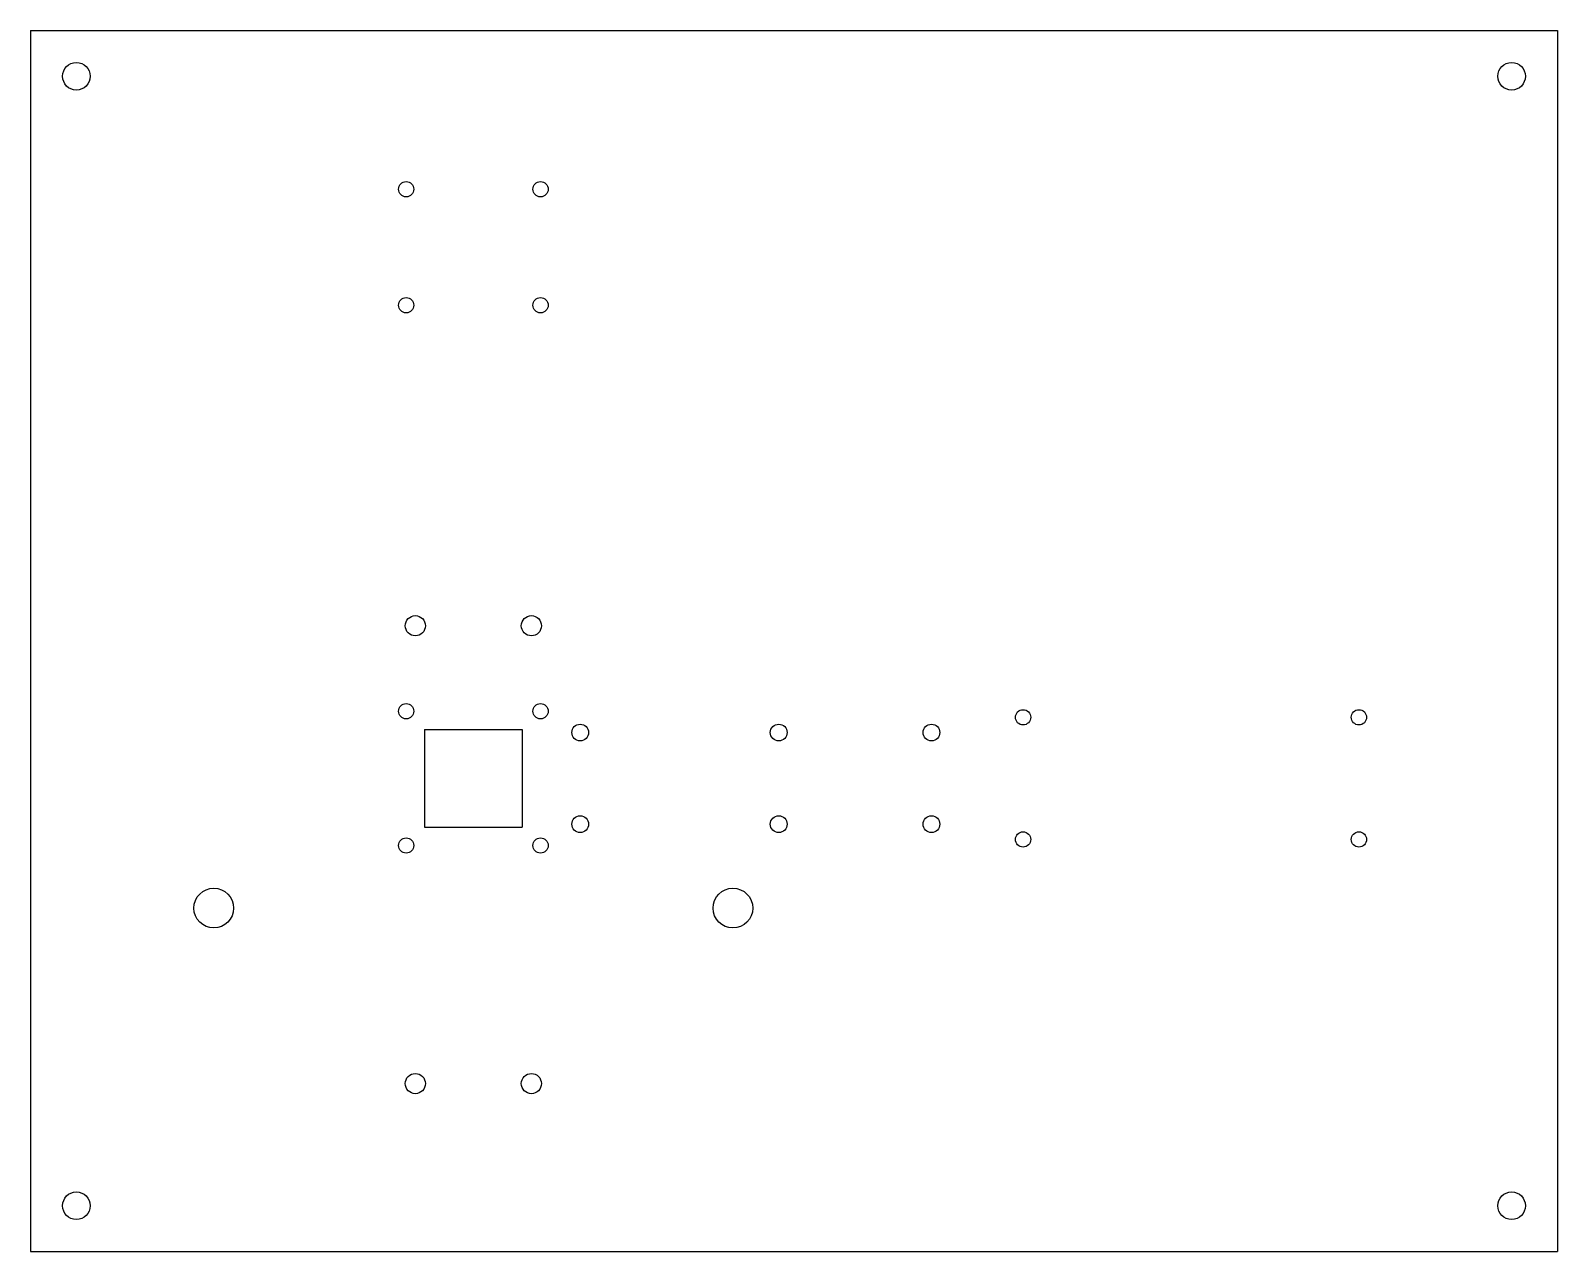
# Model space of a CAD drawing. Header units: millimetres. Extents: x 0 to 500, y 0 to 400.
import ezdxf

# ---------------------------------------------------------------- set-up
doc = ezdxf.new("R2010")
doc.units = ezdxf.units.MM

msp = doc.modelspace()

# ---------------------------------------------------------------- linework, layer by layer
for p, q in [((0, 400, 7.5), (500, 400, 7.5)), ((0, 400, 7.5), (0, 0, 7.5)), ((500, 400, 7.5), (500, 0, 7.5)), ((129, 171, 7.5), (129, 139, 7.5)), ((129, 171, 7.5), (161, 171, 7.5)), ((161, 171, 7.5), (161, 139, 7.5)), ((129, 139, 7.5), (161, 139, 7.5)), ((0, 0, 7.5), (500, 0, 7.5))]:
    msp.add_line(p, q)
for centre, radius in [((15, 385, 7.5), 4.5), ((485, 385, 7.5), 4.5), ((123, 348, 7.5), 2.5), ((167, 348, 7.5), 2.5), ((123, 310, 7.5), 2.5), ((167, 310, 7.5), 2.5), ((126, 205, 7.5), 3.3), ((164, 205, 7.5), 3.3), ((123, 177, 7.5), 2.5), ((167, 177, 7.5), 2.5), ((325, 175, 7.5), 2.5), ((435, 175, 7.5), 2.5), ((180, 170, 7.5), 2.75), ((245, 170, 7.5), 2.75), ((295, 170, 7.5), 2.75), ((180, 140, 7.5), 2.75), ((245, 140, 7.5), 2.75), ((295, 140, 7.5), 2.75), ((123, 133, 7.5), 2.5), ((167, 133, 7.5), 2.5), ((325, 135, 7.5), 2.5), ((435, 135, 7.5), 2.5), ((60, 112.5, 7.5), 6.5), ((230, 112.5, 7.5), 6.5), ((126, 55, 7.5), 3.3), ((164, 55, 7.5), 3.3), ((15, 15, 7.5), 4.5), ((485, 15, 7.5), 4.5)]:
    msp.add_circle(centre, radius)

doc.saveas('drawing.dxf')
